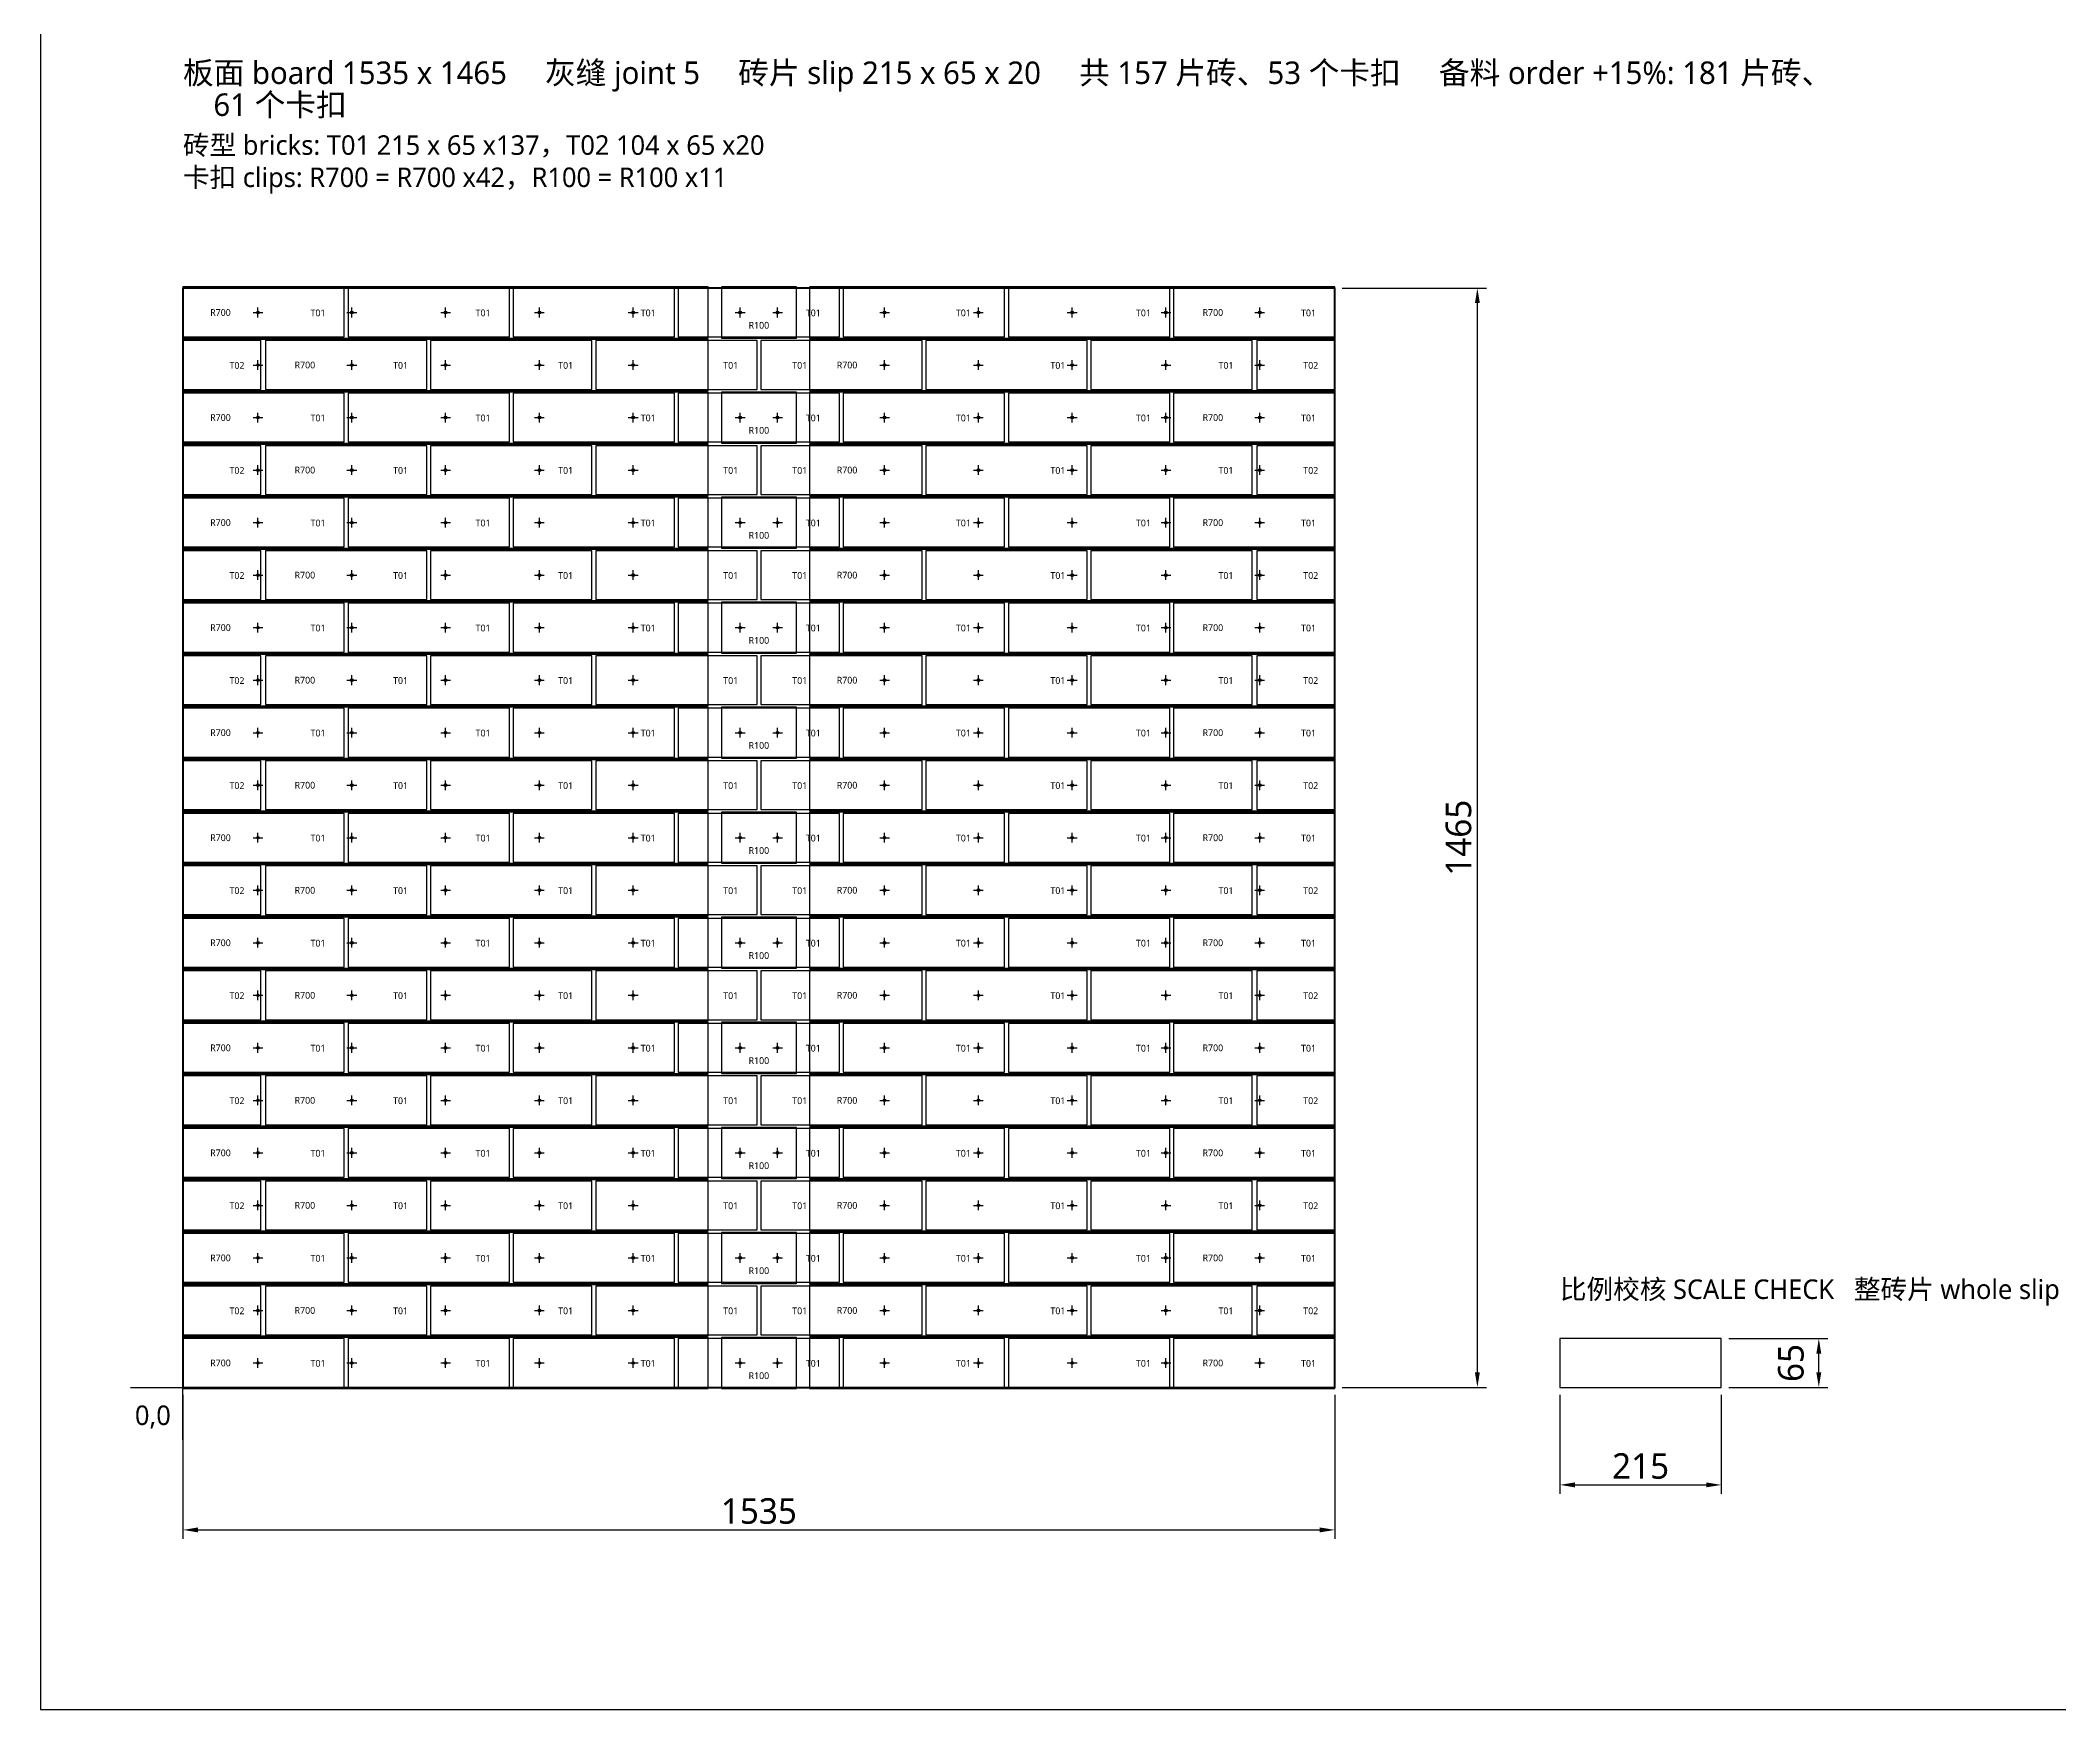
# Model space of a CAD drawing. Header units: millimetres. Extents: x -190 to 7814, y -8952 to 208.
# Drawn here: x -190 to 2501, y -8952 to -6727 of the extents above; entities that cross this region are included whole.
import ezdxf
from ezdxf.enums import TextEntityAlignment as Align

# ---------------------------------------------------------------- set-up
doc = ezdxf.new("R2010")
doc.units = ezdxf.units.MM
for name, color, linetype in [('BOARD', 7, 'Continuous'), ('BORDER', 7, 'Continuous'), ('DIM', 8, 'Continuous'), ('ORIGIN', 1, 'Continuous'), ('P7_CLIP', 5, 'Continuous'), ('P7_HOLE', 1, 'Continuous'), ('P7_SLIP', 7, 'Continuous'), ('P7_TXT_B', 7, 'Continuous'), ('P7_TXT_C', 5, 'Continuous'), ('TITLE', 7, 'Continuous')]:
    doc.layers.add(name, color=color, linetype=linetype)
doc.styles.add('CN', font='msyh.ttc')
doc.dimstyles.new('MM', dxfattribs={"dimtxt": 34, "dimasz": 20, "dimexe": 12, "dimexo": 10, "dimgap": 8, "dimtad": 1, "dimdec": 1, "dimdsep": 46, "dimtxsty": 'CN', "dimcen": 2.5, "dimazin": 3, "dimtfac": 1, "dimtmove": 0, "dimatfit": 3})

msp = doc.modelspace()

# ---------------------------------------------------------------- linework, layer by layer
at = {"layer": 'BOARD', "lineweight": 50}
msp.add_lwpolyline([(0, -8522), (1535, -8522), (1535, -7057), (0, -7057)], close=True, dxfattribs=at)
at = {"layer": 'BORDER'}
msp.add_lwpolyline([(-190, -8951.5), (7813.67, -8951.5), (7813.67, 207.69), (-190, 207.69)], close=True, dxfattribs=at)
at = {"layer": 'DIM'}
msp.add_lwpolyline([(1835, -8522), (2050, -8522), (2050, -8457), (1835, -8457)], close=True, dxfattribs=at)
at = {"layer": 'ORIGIN'}
for p, q in [((0, -8592), (0, -8432)), ((-70, -8522), (90, -8522))]:
    msp.add_line(p, q, dxfattribs=at)
at = {"layer": 'P7_CLIP'}
for points in [[(0, -7123.5), (700, -7123.5), (700, -7055.5), (0, -7055.5)], [(717.5, -7123.5), (817.5, -7123.5), (817.5, -7055.5), (717.5, -7055.5)], [(835, -7123.5), (1535, -7123.5), (1535, -7055.5), (835, -7055.5)], [(0, -7193.5), (700, -7193.5), (700, -7125.5), (0, -7125.5)], [(835, -7193.5), (1535, -7193.5), (1535, -7125.5), (835, -7125.5)], [(0, -7263.5), (700, -7263.5), (700, -7195.5), (0, -7195.5)], [(717.5, -7263.5), (817.5, -7263.5), (817.5, -7195.5), (717.5, -7195.5)], [(835, -7263.5), (1535, -7263.5), (1535, -7195.5), (835, -7195.5)], [(0, -7333.5), (700, -7333.5), (700, -7265.5), (0, -7265.5)], [(835, -7333.5), (1535, -7333.5), (1535, -7265.5), (835, -7265.5)], [(0, -7403.5), (700, -7403.5), (700, -7335.5), (0, -7335.5)], [(717.5, -7403.5), (817.5, -7403.5), (817.5, -7335.5), (717.5, -7335.5)], [(835, -7403.5), (1535, -7403.5), (1535, -7335.5), (835, -7335.5)], [(0, -7473.5), (700, -7473.5), (700, -7405.5), (0, -7405.5)], [(835, -7473.5), (1535, -7473.5), (1535, -7405.5), (835, -7405.5)], [(0, -7543.5), (700, -7543.5), (700, -7475.5), (0, -7475.5)], [(717.5, -7543.5), (817.5, -7543.5), (817.5, -7475.5), (717.5, -7475.5)], [(835, -7543.5), (1535, -7543.5), (1535, -7475.5), (835, -7475.5)], [(0, -7613.5), (700, -7613.5), (700, -7545.5), (0, -7545.5)], [(835, -7613.5), (1535, -7613.5), (1535, -7545.5), (835, -7545.5)], [(0, -7683.5), (700, -7683.5), (700, -7615.5), (0, -7615.5)], [(717.5, -7683.5), (817.5, -7683.5), (817.5, -7615.5), (717.5, -7615.5)], [(835, -7683.5), (1535, -7683.5), (1535, -7615.5), (835, -7615.5)], [(0, -7753.5), (700, -7753.5), (700, -7685.5), (0, -7685.5)], [(835, -7753.5), (1535, -7753.5), (1535, -7685.5), (835, -7685.5)], [(0, -7823.5), (700, -7823.5), (700, -7755.5), (0, -7755.5)], [(717.5, -7823.5), (817.5, -7823.5), (817.5, -7755.5), (717.5, -7755.5)], [(835, -7823.5), (1535, -7823.5), (1535, -7755.5), (835, -7755.5)], [(0, -7893.5), (700, -7893.5), (700, -7825.5), (0, -7825.5)], [(835, -7893.5), (1535, -7893.5), (1535, -7825.5), (835, -7825.5)], [(0, -7963.5), (700, -7963.5), (700, -7895.5), (0, -7895.5)], [(717.5, -7963.5), (817.5, -7963.5), (817.5, -7895.5), (717.5, -7895.5)], [(835, -7963.5), (1535, -7963.5), (1535, -7895.5), (835, -7895.5)], [(0, -8033.5), (700, -8033.5), (700, -7965.5), (0, -7965.5)], [(835, -8033.5), (1535, -8033.5), (1535, -7965.5), (835, -7965.5)], [(0, -8103.5), (700, -8103.5), (700, -8035.5), (0, -8035.5)], [(717.5, -8103.5), (817.5, -8103.5), (817.5, -8035.5), (717.5, -8035.5)], [(835, -8103.5), (1535, -8103.5), (1535, -8035.5), (835, -8035.5)], [(0, -8173.5), (700, -8173.5), (700, -8105.5), (0, -8105.5)], [(835, -8173.5), (1535, -8173.5), (1535, -8105.5), (835, -8105.5)], [(0, -8243.5), (700, -8243.5), (700, -8175.5), (0, -8175.5)], [(717.5, -8243.5), (817.5, -8243.5), (817.5, -8175.5), (717.5, -8175.5)], [(835, -8243.5), (1535, -8243.5), (1535, -8175.5), (835, -8175.5)], [(0, -8313.5), (700, -8313.5), (700, -8245.5), (0, -8245.5)], [(835, -8313.5), (1535, -8313.5), (1535, -8245.5), (835, -8245.5)], [(0, -8383.5), (700, -8383.5), (700, -8315.5), (0, -8315.5)], [(717.5, -8383.5), (817.5, -8383.5), (817.5, -8315.5), (717.5, -8315.5)], [(835, -8383.5), (1535, -8383.5), (1535, -8315.5), (835, -8315.5)], [(0, -8453.5), (700, -8453.5), (700, -8385.5), (0, -8385.5)], [(835, -8453.5), (1535, -8453.5), (1535, -8385.5), (835, -8385.5)], [(0, -8523.5), (700, -8523.5), (700, -8455.5), (0, -8455.5)], [(717.5, -8523.5), (817.5, -8523.5), (817.5, -8455.5), (717.5, -8455.5)], [(835, -8523.5), (1535, -8523.5), (1535, -8455.5), (835, -8455.5)]]:
    msp.add_lwpolyline(points, close=True, dxfattribs=at)
at = {"layer": 'P7_HOLE'}
for p, q in [((93.5, -7089.5), (106.5, -7089.5)), ((100, -7096), (100, -7083)), ((218.5, -7089.5), (231.5, -7089.5)), ((225, -7096), (225, -7083)), ((343.5, -7089.5), (356.5, -7089.5)), ((350, -7096), (350, -7083)), ((468.5, -7089.5), (481.5, -7089.5)), ((475, -7096), (475, -7083)), ((593.5, -7089.5), (606.5, -7089.5)), ((600, -7096), (600, -7083)), ((736, -7089.5), (749, -7089.5)), ((742.5, -7096), (742.5, -7083)), ((786, -7089.5), (799, -7089.5)), ((792.5, -7096), (792.5, -7083)), ((928.5, -7089.5), (941.5, -7089.5)), ((935, -7096), (935, -7083)), ((1053.5, -7089.5), (1066.5, -7089.5)), ((1060, -7096), (1060, -7083)), ((1178.5, -7089.5), (1191.5, -7089.5)), ((1185, -7096), (1185, -7083)), ((1303.5, -7089.5), (1316.5, -7089.5)), ((1310, -7096), (1310, -7083)), ((1428.5, -7089.5), (1441.5, -7089.5)), ((1435, -7096), (1435, -7083)), ((100, -7166), (100, -7153)), ((225, -7166), (225, -7153)), ((350, -7166), (350, -7153)), ((475, -7166), (475, -7153)), ((600, -7166), (600, -7153)), ((935, -7166), (935, -7153)), ((1060, -7166), (1060, -7153)), ((1185, -7166), (1185, -7153)), ((1310, -7166), (1310, -7153)), ((1435, -7166), (1435, -7153)), ((93.5, -7159.5), (106.5, -7159.5)), ((218.5, -7159.5), (231.5, -7159.5)), ((343.5, -7159.5), (356.5, -7159.5)), ((468.5, -7159.5), (481.5, -7159.5)), ((593.5, -7159.5), (606.5, -7159.5)), ((928.5, -7159.5), (941.5, -7159.5)), ((1053.5, -7159.5), (1066.5, -7159.5)), ((1178.5, -7159.5), (1191.5, -7159.5)), ((1303.5, -7159.5), (1316.5, -7159.5)), ((1428.5, -7159.5), (1441.5, -7159.5)), ((93.5, -7229.5), (106.5, -7229.5)), ((100, -7236), (100, -7223)), ((218.5, -7229.5), (231.5, -7229.5)), ((225, -7236), (225, -7223)), ((343.5, -7229.5), (356.5, -7229.5)), ((350, -7236), (350, -7223)), ((468.5, -7229.5), (481.5, -7229.5)), ((475, -7236), (475, -7223)), ((593.5, -7229.5), (606.5, -7229.5)), ((600, -7236), (600, -7223)), ((736, -7229.5), (749, -7229.5)), ((742.5, -7236), (742.5, -7223)), ((786, -7229.5), (799, -7229.5)), ((792.5, -7236), (792.5, -7223)), ((928.5, -7229.5), (941.5, -7229.5)), ((935, -7236), (935, -7223)), ((1053.5, -7229.5), (1066.5, -7229.5)), ((1060, -7236), (1060, -7223)), ((1178.5, -7229.5), (1191.5, -7229.5)), ((1185, -7236), (1185, -7223)), ((1303.5, -7229.5), (1316.5, -7229.5)), ((1310, -7236), (1310, -7223)), ((1428.5, -7229.5), (1441.5, -7229.5)), ((1435, -7236), (1435, -7223)), ((93.5, -7299.5), (106.5, -7299.5)), ((100, -7306), (100, -7293)), ((218.5, -7299.5), (231.5, -7299.5)), ((225, -7306), (225, -7293)), ((343.5, -7299.5), (356.5, -7299.5)), ((350, -7306), (350, -7293)), ((468.5, -7299.5), (481.5, -7299.5)), ((475, -7306), (475, -7293)), ((593.5, -7299.5), (606.5, -7299.5)), ((600, -7306), (600, -7293)), ((928.5, -7299.5), (941.5, -7299.5)), ((935, -7306), (935, -7293)), ((1053.5, -7299.5), (1066.5, -7299.5)), ((1060, -7306), (1060, -7293)), ((1178.5, -7299.5), (1191.5, -7299.5)), ((1185, -7306), (1185, -7293)), ((1303.5, -7299.5), (1316.5, -7299.5)), ((1310, -7306), (1310, -7293)), ((1428.5, -7299.5), (1441.5, -7299.5)), ((1435, -7306), (1435, -7293)), ((93.5, -7369.5), (106.5, -7369.5)), ((100, -7376), (100, -7363)), ((218.5, -7369.5), (231.5, -7369.5)), ((225, -7376), (225, -7363)), ((343.5, -7369.5), (356.5, -7369.5)), ((350, -7376), (350, -7363)), ((468.5, -7369.5), (481.5, -7369.5)), ((475, -7376), (475, -7363)), ((593.5, -7369.5), (606.5, -7369.5)), ((600, -7376), (600, -7363)), ((736, -7369.5), (749, -7369.5)), ((742.5, -7376), (742.5, -7363)), ((786, -7369.5), (799, -7369.5)), ((792.5, -7376), (792.5, -7363)), ((928.5, -7369.5), (941.5, -7369.5)), ((935, -7376), (935, -7363)), ((1053.5, -7369.5), (1066.5, -7369.5)), ((1060, -7376), (1060, -7363)), ((1178.5, -7369.5), (1191.5, -7369.5)), ((1185, -7376), (1185, -7363)), ((1303.5, -7369.5), (1316.5, -7369.5)), ((1310, -7376), (1310, -7363)), ((1428.5, -7369.5), (1441.5, -7369.5)), ((1435, -7376), (1435, -7363)), ((93.5, -7439.5), (106.5, -7439.5)), ((100, -7446), (100, -7433)), ((218.5, -7439.5), (231.5, -7439.5)), ((225, -7446), (225, -7433)), ((343.5, -7439.5), (356.5, -7439.5)), ((350, -7446), (350, -7433)), ((468.5, -7439.5), (481.5, -7439.5)), ((475, -7446), (475, -7433)), ((593.5, -7439.5), (606.5, -7439.5)), ((600, -7446), (600, -7433)), ((928.5, -7439.5), (941.5, -7439.5)), ((935, -7446), (935, -7433)), ((1053.5, -7439.5), (1066.5, -7439.5)), ((1060, -7446), (1060, -7433)), ((1178.5, -7439.5), (1191.5, -7439.5)), ((1185, -7446), (1185, -7433)), ((1303.5, -7439.5), (1316.5, -7439.5)), ((1310, -7446), (1310, -7433)), ((1428.5, -7439.5), (1441.5, -7439.5)), ((1435, -7446), (1435, -7433)), ((100, -7516), (100, -7503)), ((225, -7516), (225, -7503)), ((350, -7516), (350, -7503)), ((475, -7516), (475, -7503)), ((600, -7516), (600, -7503)), ((742.5, -7516), (742.5, -7503)), ((792.5, -7516), (792.5, -7503)), ((935, -7516), (935, -7503)), ((1060, -7516), (1060, -7503)), ((1185, -7516), (1185, -7503)), ((1310, -7516), (1310, -7503)), ((1435, -7516), (1435, -7503)), ((93.5, -7509.5), (106.5, -7509.5)), ((218.5, -7509.5), (231.5, -7509.5)), ((343.5, -7509.5), (356.5, -7509.5)), ((468.5, -7509.5), (481.5, -7509.5)), ((593.5, -7509.5), (606.5, -7509.5)), ((736, -7509.5), (749, -7509.5)), ((786, -7509.5), (799, -7509.5)), ((928.5, -7509.5), (941.5, -7509.5)), ((1053.5, -7509.5), (1066.5, -7509.5)), ((1178.5, -7509.5), (1191.5, -7509.5)), ((1303.5, -7509.5), (1316.5, -7509.5)), ((1428.5, -7509.5), (1441.5, -7509.5)), ((93.5, -7579.5), (106.5, -7579.5)), ((100, -7586), (100, -7573)), ((218.5, -7579.5), (231.5, -7579.5)), ((225, -7586), (225, -7573)), ((343.5, -7579.5), (356.5, -7579.5)), ((350, -7586), (350, -7573)), ((468.5, -7579.5), (481.5, -7579.5)), ((475, -7586), (475, -7573)), ((593.5, -7579.5), (606.5, -7579.5)), ((600, -7586), (600, -7573)), ((928.5, -7579.5), (941.5, -7579.5)), ((935, -7586), (935, -7573)), ((1053.5, -7579.5), (1066.5, -7579.5)), ((1060, -7586), (1060, -7573)), ((1178.5, -7579.5), (1191.5, -7579.5)), ((1185, -7586), (1185, -7573)), ((1303.5, -7579.5), (1316.5, -7579.5)), ((1310, -7586), (1310, -7573)), ((1428.5, -7579.5), (1441.5, -7579.5)), ((1435, -7586), (1435, -7573)), ((93.5, -7649.5), (106.5, -7649.5)), ((100, -7656), (100, -7643)), ((218.5, -7649.5), (231.5, -7649.5)), ((225, -7656), (225, -7643)), ((343.5, -7649.5), (356.5, -7649.5)), ((350, -7656), (350, -7643)), ((468.5, -7649.5), (481.5, -7649.5)), ((475, -7656), (475, -7643)), ((593.5, -7649.5), (606.5, -7649.5)), ((600, -7656), (600, -7643)), ((736, -7649.5), (749, -7649.5)), ((742.5, -7656), (742.5, -7643)), ((786, -7649.5), (799, -7649.5)), ((792.5, -7656), (792.5, -7643)), ((928.5, -7649.5), (941.5, -7649.5)), ((935, -7656), (935, -7643)), ((1053.5, -7649.5), (1066.5, -7649.5)), ((1060, -7656), (1060, -7643)), ((1178.5, -7649.5), (1191.5, -7649.5)), ((1185, -7656), (1185, -7643)), ((1303.5, -7649.5), (1316.5, -7649.5)), ((1310, -7656), (1310, -7643)), ((1428.5, -7649.5), (1441.5, -7649.5)), ((1435, -7656), (1435, -7643)), ((93.5, -7719.5), (106.5, -7719.5)), ((100, -7726), (100, -7713)), ((218.5, -7719.5), (231.5, -7719.5)), ((225, -7726), (225, -7713)), ((343.5, -7719.5), (356.5, -7719.5)), ((350, -7726), (350, -7713)), ((468.5, -7719.5), (481.5, -7719.5)), ((475, -7726), (475, -7713)), ((593.5, -7719.5), (606.5, -7719.5)), ((600, -7726), (600, -7713)), ((928.5, -7719.5), (941.5, -7719.5)), ((935, -7726), (935, -7713)), ((1053.5, -7719.5), (1066.5, -7719.5)), ((1060, -7726), (1060, -7713)), ((1178.5, -7719.5), (1191.5, -7719.5)), ((1185, -7726), (1185, -7713)), ((1303.5, -7719.5), (1316.5, -7719.5)), ((1310, -7726), (1310, -7713)), ((1428.5, -7719.5), (1441.5, -7719.5)), ((1435, -7726), (1435, -7713)), ((93.5, -7789.5), (106.5, -7789.5)), ((100, -7796), (100, -7783)), ((218.5, -7789.5), (231.5, -7789.5)), ((225, -7796), (225, -7783)), ((343.5, -7789.5), (356.5, -7789.5)), ((350, -7796), (350, -7783)), ((468.5, -7789.5), (481.5, -7789.5)), ((475, -7796), (475, -7783)), ((593.5, -7789.5), (606.5, -7789.5)), ((600, -7796), (600, -7783)), ((736, -7789.5), (749, -7789.5)), ((742.5, -7796), (742.5, -7783)), ((786, -7789.5), (799, -7789.5)), ((792.5, -7796), (792.5, -7783)), ((928.5, -7789.5), (941.5, -7789.5)), ((935, -7796), (935, -7783)), ((1053.5, -7789.5), (1066.5, -7789.5)), ((1060, -7796), (1060, -7783)), ((1178.5, -7789.5), (1191.5, -7789.5)), ((1185, -7796), (1185, -7783)), ((1303.5, -7789.5), (1316.5, -7789.5)), ((1310, -7796), (1310, -7783)), ((1428.5, -7789.5), (1441.5, -7789.5)), ((1435, -7796), (1435, -7783)), ((100, -7866), (100, -7853)), ((225, -7866), (225, -7853)), ((350, -7866), (350, -7853)), ((475, -7866), (475, -7853)), ((600, -7866), (600, -7853)), ((935, -7866), (935, -7853)), ((1060, -7866), (1060, -7853)), ((1185, -7866), (1185, -7853)), ((1310, -7866), (1310, -7853)), ((1435, -7866), (1435, -7853)), ((93.5, -7859.5), (106.5, -7859.5)), ((218.5, -7859.5), (231.5, -7859.5)), ((343.5, -7859.5), (356.5, -7859.5)), ((468.5, -7859.5), (481.5, -7859.5)), ((593.5, -7859.5), (606.5, -7859.5)), ((928.5, -7859.5), (941.5, -7859.5)), ((1053.5, -7859.5), (1066.5, -7859.5)), ((1178.5, -7859.5), (1191.5, -7859.5)), ((1303.5, -7859.5), (1316.5, -7859.5)), ((1428.5, -7859.5), (1441.5, -7859.5)), ((93.5, -7929.5), (106.5, -7929.5)), ((100, -7936), (100, -7923)), ((218.5, -7929.5), (231.5, -7929.5)), ((225, -7936), (225, -7923)), ((343.5, -7929.5), (356.5, -7929.5)), ((350, -7936), (350, -7923)), ((468.5, -7929.5), (481.5, -7929.5)), ((475, -7936), (475, -7923)), ((593.5, -7929.5), (606.5, -7929.5)), ((600, -7936), (600, -7923)), ((736, -7929.5), (749, -7929.5)), ((742.5, -7936), (742.5, -7923)), ((786, -7929.5), (799, -7929.5)), ((792.5, -7936), (792.5, -7923)), ((928.5, -7929.5), (941.5, -7929.5)), ((935, -7936), (935, -7923)), ((1053.5, -7929.5), (1066.5, -7929.5)), ((1060, -7936), (1060, -7923)), ((1178.5, -7929.5), (1191.5, -7929.5)), ((1185, -7936), (1185, -7923)), ((1303.5, -7929.5), (1316.5, -7929.5)), ((1310, -7936), (1310, -7923)), ((1428.5, -7929.5), (1441.5, -7929.5)), ((1435, -7936), (1435, -7923)), ((93.5, -7999.5), (106.5, -7999.5)), ((100, -8006), (100, -7993)), ((218.5, -7999.5), (231.5, -7999.5)), ((225, -8006), (225, -7993)), ((343.5, -7999.5), (356.5, -7999.5)), ((350, -8006), (350, -7993)), ((468.5, -7999.5), (481.5, -7999.5)), ((475, -8006), (475, -7993)), ((593.5, -7999.5), (606.5, -7999.5)), ((600, -8006), (600, -7993)), ((928.5, -7999.5), (941.5, -7999.5)), ((935, -8006), (935, -7993)), ((1053.5, -7999.5), (1066.5, -7999.5)), ((1060, -8006), (1060, -7993)), ((1178.5, -7999.5), (1191.5, -7999.5)), ((1185, -8006), (1185, -7993)), ((1303.5, -7999.5), (1316.5, -7999.5)), ((1310, -8006), (1310, -7993)), ((1428.5, -7999.5), (1441.5, -7999.5)), ((1435, -8006), (1435, -7993)), ((93.5, -8069.5), (106.5, -8069.5)), ((100, -8076), (100, -8063)), ((218.5, -8069.5), (231.5, -8069.5)), ((225, -8076), (225, -8063)), ((343.5, -8069.5), (356.5, -8069.5)), ((350, -8076), (350, -8063)), ((468.5, -8069.5), (481.5, -8069.5)), ((475, -8076), (475, -8063)), ((593.5, -8069.5), (606.5, -8069.5)), ((600, -8076), (600, -8063)), ((736, -8069.5), (749, -8069.5)), ((742.5, -8076), (742.5, -8063)), ((786, -8069.5), (799, -8069.5)), ((792.5, -8076), (792.5, -8063)), ((928.5, -8069.5), (941.5, -8069.5)), ((935, -8076), (935, -8063)), ((1053.5, -8069.5), (1066.5, -8069.5)), ((1060, -8076), (1060, -8063)), ((1178.5, -8069.5), (1191.5, -8069.5)), ((1185, -8076), (1185, -8063)), ((1303.5, -8069.5), (1316.5, -8069.5)), ((1310, -8076), (1310, -8063)), ((1428.5, -8069.5), (1441.5, -8069.5)), ((1435, -8076), (1435, -8063)), ((93.5, -8139.5), (106.5, -8139.5)), ((100, -8146), (100, -8133)), ((218.5, -8139.5), (231.5, -8139.5)), ((225, -8146), (225, -8133)), ((343.5, -8139.5), (356.5, -8139.5)), ((350, -8146), (350, -8133)), ((468.5, -8139.5), (481.5, -8139.5)), ((475, -8146), (475, -8133)), ((593.5, -8139.5), (606.5, -8139.5)), ((600, -8146), (600, -8133)), ((928.5, -8139.5), (941.5, -8139.5)), ((935, -8146), (935, -8133)), ((1053.5, -8139.5), (1066.5, -8139.5)), ((1060, -8146), (1060, -8133)), ((1178.5, -8139.5), (1191.5, -8139.5)), ((1185, -8146), (1185, -8133)), ((1303.5, -8139.5), (1316.5, -8139.5)), ((1310, -8146), (1310, -8133)), ((1428.5, -8139.5), (1441.5, -8139.5)), ((1435, -8146), (1435, -8133)), ((100, -8216), (100, -8203)), ((225, -8216), (225, -8203)), ((350, -8216), (350, -8203)), ((475, -8216), (475, -8203)), ((600, -8216), (600, -8203)), ((742.5, -8216), (742.5, -8203)), ((792.5, -8216), (792.5, -8203)), ((935, -8216), (935, -8203)), ((1060, -8216), (1060, -8203)), ((1185, -8216), (1185, -8203)), ((1310, -8216), (1310, -8203)), ((1435, -8216), (1435, -8203)), ((93.5, -8209.5), (106.5, -8209.5)), ((218.5, -8209.5), (231.5, -8209.5)), ((343.5, -8209.5), (356.5, -8209.5)), ((468.5, -8209.5), (481.5, -8209.5)), ((593.5, -8209.5), (606.5, -8209.5)), ((736, -8209.5), (749, -8209.5)), ((786, -8209.5), (799, -8209.5)), ((928.5, -8209.5), (941.5, -8209.5)), ((1053.5, -8209.5), (1066.5, -8209.5)), ((1178.5, -8209.5), (1191.5, -8209.5)), ((1303.5, -8209.5), (1316.5, -8209.5)), ((1428.5, -8209.5), (1441.5, -8209.5)), ((93.5, -8279.5), (106.5, -8279.5)), ((100, -8286), (100, -8273)), ((218.5, -8279.5), (231.5, -8279.5)), ((225, -8286), (225, -8273)), ((343.5, -8279.5), (356.5, -8279.5)), ((350, -8286), (350, -8273)), ((468.5, -8279.5), (481.5, -8279.5)), ((475, -8286), (475, -8273)), ((593.5, -8279.5), (606.5, -8279.5)), ((600, -8286), (600, -8273)), ((928.5, -8279.5), (941.5, -8279.5)), ((935, -8286), (935, -8273)), ((1053.5, -8279.5), (1066.5, -8279.5)), ((1060, -8286), (1060, -8273)), ((1178.5, -8279.5), (1191.5, -8279.5)), ((1185, -8286), (1185, -8273)), ((1303.5, -8279.5), (1316.5, -8279.5)), ((1310, -8286), (1310, -8273)), ((1428.5, -8279.5), (1441.5, -8279.5)), ((1435, -8286), (1435, -8273)), ((93.5, -8349.5), (106.5, -8349.5)), ((100, -8356), (100, -8343)), ((218.5, -8349.5), (231.5, -8349.5)), ((225, -8356), (225, -8343)), ((343.5, -8349.5), (356.5, -8349.5)), ((350, -8356), (350, -8343)), ((468.5, -8349.5), (481.5, -8349.5)), ((475, -8356), (475, -8343)), ((593.5, -8349.5), (606.5, -8349.5)), ((600, -8356), (600, -8343)), ((736, -8349.5), (749, -8349.5)), ((742.5, -8356), (742.5, -8343)), ((786, -8349.5), (799, -8349.5)), ((792.5, -8356), (792.5, -8343)), ((928.5, -8349.5), (941.5, -8349.5)), ((935, -8356), (935, -8343)), ((1053.5, -8349.5), (1066.5, -8349.5)), ((1060, -8356), (1060, -8343)), ((1178.5, -8349.5), (1191.5, -8349.5)), ((1185, -8356), (1185, -8343)), ((1303.5, -8349.5), (1316.5, -8349.5)), ((1310, -8356), (1310, -8343)), ((1428.5, -8349.5), (1441.5, -8349.5)), ((1435, -8356), (1435, -8343)), ((93.5, -8419.5), (106.5, -8419.5)), ((100, -8426), (100, -8413)), ((218.5, -8419.5), (231.5, -8419.5)), ((225, -8426), (225, -8413)), ((343.5, -8419.5), (356.5, -8419.5)), ((350, -8426), (350, -8413)), ((468.5, -8419.5), (481.5, -8419.5)), ((475, -8426), (475, -8413)), ((593.5, -8419.5), (606.5, -8419.5)), ((600, -8426), (600, -8413)), ((928.5, -8419.5), (941.5, -8419.5)), ((935, -8426), (935, -8413)), ((1053.5, -8419.5), (1066.5, -8419.5)), ((1060, -8426), (1060, -8413)), ((1178.5, -8419.5), (1191.5, -8419.5)), ((1185, -8426), (1185, -8413)), ((1303.5, -8419.5), (1316.5, -8419.5)), ((1310, -8426), (1310, -8413)), ((1428.5, -8419.5), (1441.5, -8419.5)), ((1435, -8426), (1435, -8413)), ((93.5, -8489.5), (106.5, -8489.5)), ((100, -8496), (100, -8483)), ((218.5, -8489.5), (231.5, -8489.5)), ((225, -8496), (225, -8483)), ((343.5, -8489.5), (356.5, -8489.5)), ((350, -8496), (350, -8483)), ((468.5, -8489.5), (481.5, -8489.5)), ((475, -8496), (475, -8483)), ((593.5, -8489.5), (606.5, -8489.5)), ((600, -8496), (600, -8483)), ((736, -8489.5), (749, -8489.5)), ((742.5, -8496), (742.5, -8483)), ((786, -8489.5), (799, -8489.5)), ((792.5, -8496), (792.5, -8483)), ((928.5, -8489.5), (941.5, -8489.5)), ((935, -8496), (935, -8483)), ((1053.5, -8489.5), (1066.5, -8489.5)), ((1060, -8496), (1060, -8483)), ((1178.5, -8489.5), (1191.5, -8489.5)), ((1185, -8496), (1185, -8483)), ((1303.5, -8489.5), (1316.5, -8489.5)), ((1310, -8496), (1310, -8483)), ((1428.5, -8489.5), (1441.5, -8489.5)), ((1435, -8496), (1435, -8483))]:
    msp.add_line(p, q, dxfattribs=at)
for centre in [(100, -7089.5), (225, -7089.5), (350, -7089.5), (475, -7089.5), (600, -7089.5), (742.5, -7089.5), (792.5, -7089.5), (935, -7089.5), (1060, -7089.5), (1185, -7089.5), (1310, -7089.5), (1435, -7089.5), (100, -7159.5), (225, -7159.5), (350, -7159.5), (475, -7159.5), (600, -7159.5), (935, -7159.5), (1060, -7159.5), (1185, -7159.5), (1310, -7159.5), (1435, -7159.5), (100, -7229.5), (225, -7229.5), (350, -7229.5), (475, -7229.5), (600, -7229.5), (742.5, -7229.5), (792.5, -7229.5), (935, -7229.5), (1060, -7229.5), (1185, -7229.5), (1310, -7229.5), (1435, -7229.5), (100, -7299.5), (225, -7299.5), (350, -7299.5), (475, -7299.5), (600, -7299.5), (935, -7299.5), (1060, -7299.5), (1185, -7299.5), (1310, -7299.5), (1435, -7299.5), (100, -7369.5), (225, -7369.5), (350, -7369.5), (475, -7369.5), (600, -7369.5), (742.5, -7369.5), (792.5, -7369.5), (935, -7369.5), (1060, -7369.5), (1185, -7369.5), (1310, -7369.5), (1435, -7369.5), (100, -7439.5), (225, -7439.5), (350, -7439.5), (475, -7439.5), (600, -7439.5), (935, -7439.5), (1060, -7439.5), (1185, -7439.5), (1310, -7439.5), (1435, -7439.5), (100, -7509.5), (225, -7509.5), (350, -7509.5), (475, -7509.5), (600, -7509.5), (742.5, -7509.5), (792.5, -7509.5), (935, -7509.5), (1060, -7509.5), (1185, -7509.5), (1310, -7509.5), (1435, -7509.5), (100, -7579.5), (225, -7579.5), (350, -7579.5), (475, -7579.5), (600, -7579.5), (935, -7579.5), (1060, -7579.5), (1185, -7579.5), (1310, -7579.5), (1435, -7579.5), (100, -7649.5), (225, -7649.5), (350, -7649.5), (475, -7649.5), (600, -7649.5), (742.5, -7649.5), (792.5, -7649.5), (935, -7649.5), (1060, -7649.5), (1185, -7649.5), (1310, -7649.5), (1435, -7649.5), (100, -7719.5), (225, -7719.5), (350, -7719.5), (475, -7719.5), (600, -7719.5), (935, -7719.5), (1060, -7719.5), (1185, -7719.5), (1310, -7719.5), (1435, -7719.5), (100, -7789.5), (225, -7789.5), (350, -7789.5), (475, -7789.5), (600, -7789.5), (742.5, -7789.5), (792.5, -7789.5), (935, -7789.5), (1060, -7789.5), (1185, -7789.5), (1310, -7789.5), (1435, -7789.5), (100, -7859.5), (225, -7859.5), (350, -7859.5), (475, -7859.5), (600, -7859.5), (935, -7859.5), (1060, -7859.5), (1185, -7859.5), (1310, -7859.5), (1435, -7859.5), (100, -7929.5), (225, -7929.5), (350, -7929.5), (475, -7929.5), (600, -7929.5), (742.5, -7929.5), (792.5, -7929.5), (935, -7929.5), (1060, -7929.5), (1185, -7929.5), (1310, -7929.5), (1435, -7929.5), (100, -7999.5), (225, -7999.5), (350, -7999.5), (475, -7999.5), (600, -7999.5), (935, -7999.5), (1060, -7999.5), (1185, -7999.5), (1310, -7999.5), (1435, -7999.5), (100, -8069.5), (225, -8069.5), (350, -8069.5), (475, -8069.5), (600, -8069.5), (742.5, -8069.5), (792.5, -8069.5), (935, -8069.5), (1060, -8069.5), (1185, -8069.5), (1310, -8069.5), (1435, -8069.5), (100, -8139.5), (225, -8139.5), (350, -8139.5), (475, -8139.5), (600, -8139.5), (935, -8139.5), (1060, -8139.5), (1185, -8139.5), (1310, -8139.5), (1435, -8139.5), (100, -8209.5), (225, -8209.5), (350, -8209.5), (475, -8209.5), (600, -8209.5), (742.5, -8209.5), (792.5, -8209.5), (935, -8209.5), (1060, -8209.5), (1185, -8209.5), (1310, -8209.5), (1435, -8209.5), (100, -8279.5), (225, -8279.5), (350, -8279.5), (475, -8279.5), (600, -8279.5), (935, -8279.5), (1060, -8279.5), (1185, -8279.5), (1310, -8279.5), (1435, -8279.5), (100, -8349.5), (225, -8349.5), (350, -8349.5), (475, -8349.5), (600, -8349.5), (742.5, -8349.5), (792.5, -8349.5), (935, -8349.5), (1060, -8349.5), (1185, -8349.5), (1310, -8349.5), (1435, -8349.5), (100, -8419.5), (225, -8419.5), (350, -8419.5), (475, -8419.5), (600, -8419.5), (935, -8419.5), (1060, -8419.5), (1185, -8419.5), (1310, -8419.5), (1435, -8419.5), (100, -8489.5), (225, -8489.5), (350, -8489.5), (475, -8489.5), (600, -8489.5), (742.5, -8489.5), (792.5, -8489.5), (935, -8489.5), (1060, -8489.5), (1185, -8489.5), (1310, -8489.5), (1435, -8489.5)]:
    msp.add_circle(centre, 1.75, dxfattribs=at)
at = {"layer": 'P7_SLIP'}
for points in [[(0, -7122), (215, -7122), (215, -7057), (0, -7057)], [(220, -7122), (435, -7122), (435, -7057), (220, -7057)], [(440, -7122), (655, -7122), (655, -7057), (440, -7057)], [(660, -7122), (875, -7122), (875, -7057), (660, -7057)], [(880, -7122), (1095, -7122), (1095, -7057), (880, -7057)], [(1100, -7122), (1315, -7122), (1315, -7057), (1100, -7057)], [(1320, -7122), (1535, -7122), (1535, -7057), (1320, -7057)], [(0, -7192), (104, -7192), (104, -7127), (0, -7127)], [(110, -7192), (325, -7192), (325, -7127), (110, -7127)], [(330, -7192), (545, -7192), (545, -7127), (330, -7127)], [(550, -7192), (765, -7192), (765, -7127), (550, -7127)], [(770, -7192), (985, -7192), (985, -7127), (770, -7127)], [(990, -7192), (1205, -7192), (1205, -7127), (990, -7127)], [(1210, -7192), (1425, -7192), (1425, -7127), (1210, -7127)], [(1431, -7192), (1535, -7192), (1535, -7127), (1431, -7127)], [(0, -7262), (215, -7262), (215, -7197), (0, -7197)], [(220, -7262), (435, -7262), (435, -7197), (220, -7197)], [(440, -7262), (655, -7262), (655, -7197), (440, -7197)], [(660, -7262), (875, -7262), (875, -7197), (660, -7197)], [(880, -7262), (1095, -7262), (1095, -7197), (880, -7197)], [(1100, -7262), (1315, -7262), (1315, -7197), (1100, -7197)], [(1320, -7262), (1535, -7262), (1535, -7197), (1320, -7197)], [(0, -7332), (104, -7332), (104, -7267), (0, -7267)], [(110, -7332), (325, -7332), (325, -7267), (110, -7267)], [(330, -7332), (545, -7332), (545, -7267), (330, -7267)], [(550, -7332), (765, -7332), (765, -7267), (550, -7267)], [(770, -7332), (985, -7332), (985, -7267), (770, -7267)], [(990, -7332), (1205, -7332), (1205, -7267), (990, -7267)], [(1210, -7332), (1425, -7332), (1425, -7267), (1210, -7267)], [(1431, -7332), (1535, -7332), (1535, -7267), (1431, -7267)], [(0, -7402), (215, -7402), (215, -7337), (0, -7337)], [(220, -7402), (435, -7402), (435, -7337), (220, -7337)], [(440, -7402), (655, -7402), (655, -7337), (440, -7337)], [(660, -7402), (875, -7402), (875, -7337), (660, -7337)], [(880, -7402), (1095, -7402), (1095, -7337), (880, -7337)], [(1100, -7402), (1315, -7402), (1315, -7337), (1100, -7337)], [(1320, -7402), (1535, -7402), (1535, -7337), (1320, -7337)], [(0, -7472), (104, -7472), (104, -7407), (0, -7407)], [(110, -7472), (325, -7472), (325, -7407), (110, -7407)], [(330, -7472), (545, -7472), (545, -7407), (330, -7407)], [(550, -7472), (765, -7472), (765, -7407), (550, -7407)], [(770, -7472), (985, -7472), (985, -7407), (770, -7407)], [(990, -7472), (1205, -7472), (1205, -7407), (990, -7407)], [(1210, -7472), (1425, -7472), (1425, -7407), (1210, -7407)], [(1431, -7472), (1535, -7472), (1535, -7407), (1431, -7407)], [(0, -7542), (215, -7542), (215, -7477), (0, -7477)], [(220, -7542), (435, -7542), (435, -7477), (220, -7477)], [(440, -7542), (655, -7542), (655, -7477), (440, -7477)], [(660, -7542), (875, -7542), (875, -7477), (660, -7477)], [(880, -7542), (1095, -7542), (1095, -7477), (880, -7477)], [(1100, -7542), (1315, -7542), (1315, -7477), (1100, -7477)], [(1320, -7542), (1535, -7542), (1535, -7477), (1320, -7477)], [(0, -7612), (104, -7612), (104, -7547), (0, -7547)], [(110, -7612), (325, -7612), (325, -7547), (110, -7547)], [(330, -7612), (545, -7612), (545, -7547), (330, -7547)], [(550, -7612), (765, -7612), (765, -7547), (550, -7547)], [(770, -7612), (985, -7612), (985, -7547), (770, -7547)], [(990, -7612), (1205, -7612), (1205, -7547), (990, -7547)], [(1210, -7612), (1425, -7612), (1425, -7547), (1210, -7547)], [(1431, -7612), (1535, -7612), (1535, -7547), (1431, -7547)], [(0, -7682), (215, -7682), (215, -7617), (0, -7617)], [(220, -7682), (435, -7682), (435, -7617), (220, -7617)], [(440, -7682), (655, -7682), (655, -7617), (440, -7617)], [(660, -7682), (875, -7682), (875, -7617), (660, -7617)], [(880, -7682), (1095, -7682), (1095, -7617), (880, -7617)], [(1100, -7682), (1315, -7682), (1315, -7617), (1100, -7617)], [(1320, -7682), (1535, -7682), (1535, -7617), (1320, -7617)], [(0, -7752), (104, -7752), (104, -7687), (0, -7687)], [(110, -7752), (325, -7752), (325, -7687), (110, -7687)], [(330, -7752), (545, -7752), (545, -7687), (330, -7687)], [(550, -7752), (765, -7752), (765, -7687), (550, -7687)], [(770, -7752), (985, -7752), (985, -7687), (770, -7687)], [(990, -7752), (1205, -7752), (1205, -7687), (990, -7687)], [(1210, -7752), (1425, -7752), (1425, -7687), (1210, -7687)], [(1431, -7752), (1535, -7752), (1535, -7687), (1431, -7687)], [(0, -7822), (215, -7822), (215, -7757), (0, -7757)], [(220, -7822), (435, -7822), (435, -7757), (220, -7757)], [(440, -7822), (655, -7822), (655, -7757), (440, -7757)], [(660, -7822), (875, -7822), (875, -7757), (660, -7757)], [(880, -7822), (1095, -7822), (1095, -7757), (880, -7757)], [(1100, -7822), (1315, -7822), (1315, -7757), (1100, -7757)], [(1320, -7822), (1535, -7822), (1535, -7757), (1320, -7757)], [(0, -7892), (104, -7892), (104, -7827), (0, -7827)], [(110, -7892), (325, -7892), (325, -7827), (110, -7827)], [(330, -7892), (545, -7892), (545, -7827), (330, -7827)], [(550, -7892), (765, -7892), (765, -7827), (550, -7827)], [(770, -7892), (985, -7892), (985, -7827), (770, -7827)], [(990, -7892), (1205, -7892), (1205, -7827), (990, -7827)], [(1210, -7892), (1425, -7892), (1425, -7827), (1210, -7827)], [(1431, -7892), (1535, -7892), (1535, -7827), (1431, -7827)], [(0, -7962), (215, -7962), (215, -7897), (0, -7897)], [(220, -7962), (435, -7962), (435, -7897), (220, -7897)], [(440, -7962), (655, -7962), (655, -7897), (440, -7897)], [(660, -7962), (875, -7962), (875, -7897), (660, -7897)], [(880, -7962), (1095, -7962), (1095, -7897), (880, -7897)], [(1100, -7962), (1315, -7962), (1315, -7897), (1100, -7897)], [(1320, -7962), (1535, -7962), (1535, -7897), (1320, -7897)], [(0, -8032), (104, -8032), (104, -7967), (0, -7967)], [(110, -8032), (325, -8032), (325, -7967), (110, -7967)], [(330, -8032), (545, -8032), (545, -7967), (330, -7967)], [(550, -8032), (765, -8032), (765, -7967), (550, -7967)], [(770, -8032), (985, -8032), (985, -7967), (770, -7967)], [(990, -8032), (1205, -8032), (1205, -7967), (990, -7967)], [(1210, -8032), (1425, -8032), (1425, -7967), (1210, -7967)], [(1431, -8032), (1535, -8032), (1535, -7967), (1431, -7967)], [(0, -8102), (215, -8102), (215, -8037), (0, -8037)], [(220, -8102), (435, -8102), (435, -8037), (220, -8037)], [(440, -8102), (655, -8102), (655, -8037), (440, -8037)], [(660, -8102), (875, -8102), (875, -8037), (660, -8037)], [(880, -8102), (1095, -8102), (1095, -8037), (880, -8037)], [(1100, -8102), (1315, -8102), (1315, -8037), (1100, -8037)], [(1320, -8102), (1535, -8102), (1535, -8037), (1320, -8037)], [(0, -8172), (104, -8172), (104, -8107), (0, -8107)], [(110, -8172), (325, -8172), (325, -8107), (110, -8107)], [(330, -8172), (545, -8172), (545, -8107), (330, -8107)], [(550, -8172), (765, -8172), (765, -8107), (550, -8107)], [(770, -8172), (985, -8172), (985, -8107), (770, -8107)], [(990, -8172), (1205, -8172), (1205, -8107), (990, -8107)], [(1210, -8172), (1425, -8172), (1425, -8107), (1210, -8107)], [(1431, -8172), (1535, -8172), (1535, -8107), (1431, -8107)], [(0, -8242), (215, -8242), (215, -8177), (0, -8177)], [(220, -8242), (435, -8242), (435, -8177), (220, -8177)], [(440, -8242), (655, -8242), (655, -8177), (440, -8177)], [(660, -8242), (875, -8242), (875, -8177), (660, -8177)], [(880, -8242), (1095, -8242), (1095, -8177), (880, -8177)], [(1100, -8242), (1315, -8242), (1315, -8177), (1100, -8177)], [(1320, -8242), (1535, -8242), (1535, -8177), (1320, -8177)], [(0, -8312), (104, -8312), (104, -8247), (0, -8247)], [(110, -8312), (325, -8312), (325, -8247), (110, -8247)], [(330, -8312), (545, -8312), (545, -8247), (330, -8247)], [(550, -8312), (765, -8312), (765, -8247), (550, -8247)], [(770, -8312), (985, -8312), (985, -8247), (770, -8247)], [(990, -8312), (1205, -8312), (1205, -8247), (990, -8247)], [(1210, -8312), (1425, -8312), (1425, -8247), (1210, -8247)], [(1431, -8312), (1535, -8312), (1535, -8247), (1431, -8247)], [(0, -8382), (215, -8382), (215, -8317), (0, -8317)], [(220, -8382), (435, -8382), (435, -8317), (220, -8317)], [(440, -8382), (655, -8382), (655, -8317), (440, -8317)], [(660, -8382), (875, -8382), (875, -8317), (660, -8317)], [(880, -8382), (1095, -8382), (1095, -8317), (880, -8317)], [(1100, -8382), (1315, -8382), (1315, -8317), (1100, -8317)], [(1320, -8382), (1535, -8382), (1535, -8317), (1320, -8317)], [(0, -8452), (104, -8452), (104, -8387), (0, -8387)], [(110, -8452), (325, -8452), (325, -8387), (110, -8387)], [(330, -8452), (545, -8452), (545, -8387), (330, -8387)], [(550, -8452), (765, -8452), (765, -8387), (550, -8387)], [(770, -8452), (985, -8452), (985, -8387), (770, -8387)], [(990, -8452), (1205, -8452), (1205, -8387), (990, -8387)], [(1210, -8452), (1425, -8452), (1425, -8387), (1210, -8387)], [(1431, -8452), (1535, -8452), (1535, -8387), (1431, -8387)], [(0, -8522), (215, -8522), (215, -8457), (0, -8457)], [(220, -8522), (435, -8522), (435, -8457), (220, -8457)], [(440, -8522), (655, -8522), (655, -8457), (440, -8457)], [(660, -8522), (875, -8522), (875, -8457), (660, -8457)], [(880, -8522), (1095, -8522), (1095, -8457), (880, -8457)], [(1100, -8522), (1315, -8522), (1315, -8457), (1100, -8457)], [(1320, -8522), (1535, -8522), (1535, -8457), (1320, -8457)]]:
    msp.add_lwpolyline(points, close=True, dxfattribs=at)

# ---------------------------------------------------------------- texts
at = {"layer": 'DIM', "style": 'CN'}
msp.add_text('比例校核 SCALE CHECK   整砖片 whole slip', height=26, dxfattribs=at).set_placement((1835, -8412), align=Align.BOTTOM_LEFT)
at = {"layer": 'ORIGIN', "style": 'CN'}
msp.add_text('0,0', height=26, dxfattribs=at).set_placement((-64, -8580), align=Align.BOTTOM_LEFT)
at = {"layer": 'P7_TXT_B', "style": 'CN'}
for s, p in [('T01', (180, -7090)), ('T01', (400, -7090)), ('T01', (620, -7090)), ('T01', (840, -7090)), ('T01', (1040, -7090)), ('T01', (1280, -7090)), ('T01', (1500, -7090)), ('T02', (72, -7160)), ('T01', (290, -7160)), ('T01', (510, -7160)), ('T01', (730, -7160)), ('T01', (822, -7160)), ('T01', (1166, -7160)), ('T01', (1390, -7160)), ('T02', (1503, -7160)), ('T01', (180, -7230)), ('T01', (400, -7230)), ('T01', (620, -7230)), ('T01', (840, -7230)), ('T01', (1040, -7230)), ('T01', (1280, -7230)), ('T01', (1500, -7230)), ('T02', (72, -7300)), ('T01', (290, -7300)), ('T01', (510, -7300)), ('T01', (730, -7300)), ('T01', (822, -7300)), ('T01', (1166, -7300)), ('T01', (1390, -7300)), ('T02', (1503, -7300)), ('T01', (180, -7370)), ('T01', (400, -7370)), ('T01', (620, -7370)), ('T01', (840, -7370)), ('T01', (1040, -7370)), ('T01', (1280, -7370)), ('T01', (1500, -7370)), ('T02', (72, -7440)), ('T01', (290, -7440)), ('T01', (510, -7440)), ('T01', (730, -7440)), ('T01', (822, -7440)), ('T01', (1166, -7440)), ('T01', (1390, -7440)), ('T02', (1503, -7440)), ('T01', (180, -7510)), ('T01', (400, -7510)), ('T01', (620, -7510)), ('T01', (840, -7510)), ('T01', (1040, -7510)), ('T01', (1280, -7510)), ('T01', (1500, -7510)), ('T02', (72, -7580)), ('T01', (290, -7580)), ('T01', (510, -7580)), ('T01', (730, -7580)), ('T01', (822, -7580)), ('T01', (1166, -7580)), ('T01', (1390, -7580)), ('T02', (1503, -7580)), ('T01', (180, -7650)), ('T01', (400, -7650)), ('T01', (620, -7650)), ('T01', (840, -7650)), ('T01', (1040, -7650)), ('T01', (1280, -7650)), ('T01', (1500, -7650)), ('T02', (72, -7720)), ('T01', (290, -7720)), ('T01', (510, -7720)), ('T01', (730, -7720)), ('T01', (822, -7720)), ('T01', (1166, -7720)), ('T01', (1390, -7720)), ('T02', (1503, -7720)), ('T01', (180, -7790)), ('T01', (400, -7790)), ('T01', (620, -7790)), ('T01', (840, -7790)), ('T01', (1040, -7790)), ('T01', (1280, -7790)), ('T01', (1500, -7790)), ('T02', (72, -7860)), ('T01', (290, -7860)), ('T01', (510, -7860)), ('T01', (730, -7860)), ('T01', (822, -7860)), ('T01', (1166, -7860)), ('T01', (1390, -7860)), ('T02', (1503, -7860)), ('T01', (180, -7930)), ('T01', (400, -7930)), ('T01', (620, -7930)), ('T01', (840, -7930)), ('T01', (1040, -7930)), ('T01', (1280, -7930)), ('T01', (1500, -7930)), ('T02', (72, -8000)), ('T01', (290, -8000)), ('T01', (510, -8000)), ('T01', (730, -8000)), ('T01', (822, -8000)), ('T01', (1166, -8000)), ('T01', (1390, -8000)), ('T02', (1503, -8000)), ('T01', (180, -8070)), ('T01', (400, -8070)), ('T01', (620, -8070)), ('T01', (840, -8070)), ('T01', (1040, -8070)), ('T01', (1280, -8070)), ('T01', (1500, -8070)), ('T02', (72, -8140)), ('T01', (290, -8140)), ('T01', (510, -8140)), ('T01', (730, -8140)), ('T01', (822, -8140)), ('T01', (1166, -8140)), ('T01', (1390, -8140)), ('T02', (1503, -8140)), ('T01', (180, -8210)), ('T01', (400, -8210)), ('T01', (620, -8210)), ('T01', (840, -8210)), ('T01', (1040, -8210)), ('T01', (1280, -8210)), ('T01', (1500, -8210)), ('T02', (72, -8280)), ('T01', (290, -8280)), ('T01', (510, -8280)), ('T01', (730, -8280)), ('T01', (822, -8280)), ('T01', (1166, -8280)), ('T01', (1390, -8280)), ('T02', (1503, -8280)), ('T01', (180, -8350)), ('T01', (400, -8350)), ('T01', (620, -8350)), ('T01', (840, -8350)), ('T01', (1040, -8350)), ('T01', (1280, -8350)), ('T01', (1500, -8350)), ('T02', (72, -8420)), ('T01', (290, -8420)), ('T01', (510, -8420)), ('T01', (730, -8420)), ('T01', (822, -8420)), ('T01', (1166, -8420)), ('T01', (1390, -8420)), ('T02', (1503, -8420)), ('T01', (180, -8490)), ('T01', (400, -8490)), ('T01', (620, -8490)), ('T01', (840, -8490)), ('T01', (1040, -8490)), ('T01', (1280, -8490)), ('T01', (1500, -8490))]:
    msp.add_text(s, height=9, dxfattribs=at).set_placement(p, align=Align.MIDDLE_CENTER)
at = {"layer": 'P7_TXT_C', "style": 'CN'}
for s, p in [('R700', (50, -7089.5)), ('R100', (767.5, -7106.5)), ('R700', (1372.5, -7089.5)), ('R700', (162.5, -7159.5)), ('R700', (885, -7159.5)), ('R700', (50, -7229.5)), ('R700', (1372.5, -7229.5)), ('R100', (767.5, -7246.5)), ('R700', (162.5, -7299.5)), ('R700', (885, -7299.5)), ('R700', (50, -7369.5)), ('R700', (1372.5, -7369.5)), ('R100', (767.5, -7386.5)), ('R700', (162.5, -7439.5)), ('R700', (885, -7439.5)), ('R700', (50, -7509.5)), ('R700', (1372.5, -7509.5)), ('R100', (767.5, -7526.5)), ('R700', (162.5, -7579.5)), ('R700', (885, -7579.5)), ('R700', (50, -7649.5)), ('R100', (767.5, -7666.5)), ('R700', (1372.5, -7649.5)), ('R700', (162.5, -7719.5)), ('R700', (885, -7719.5)), ('R700', (50, -7789.5)), ('R100', (767.5, -7806.5)), ('R700', (1372.5, -7789.5)), ('R700', (162.5, -7859.5)), ('R700', (885, -7859.5)), ('R700', (50, -7929.5)), ('R700', (1372.5, -7929.5)), ('R100', (767.5, -7946.5)), ('R700', (162.5, -7999.5)), ('R700', (885, -7999.5)), ('R700', (50, -8069.5)), ('R700', (1372.5, -8069.5)), ('R100', (767.5, -8086.5)), ('R700', (162.5, -8139.5)), ('R700', (885, -8139.5)), ('R700', (50, -8209.5)), ('R700', (1372.5, -8209.5)), ('R100', (767.5, -8226.5)), ('R700', (162.5, -8279.5)), ('R700', (885, -8279.5)), ('R700', (50, -8349.5)), ('R100', (767.5, -8366.5)), ('R700', (1372.5, -8349.5)), ('R700', (162.5, -8419.5)), ('R700', (885, -8419.5)), ('R700', (50, -8489.5)), ('R100', (767.5, -8506.5)), ('R700', (1372.5, -8489.5))]:
    msp.add_text(s, height=9, dxfattribs=at).set_placement(p, align=Align.MIDDLE_CENTER)
at = {"layer": 'TITLE', "style": 'CN'}
for s, height, p in [('板面 board 1535 x 1465     灰缝 joint 5     砖片 slip 215 x 65 x 20     共 157 片砖、53 个卡扣     备料 order +15%: 181 片砖、', 30, (0, -6793.96)), ('    61 个卡扣', 30, (0, -6836.56)), ('砖型 bricks: T01 215 x 65 x137，T02 104 x 65 x20', 26, (0, -6887.16)), ('卡扣 clips: R700 = R700 x42，R100 = R100 x11', 26, (0, -6930.08))]:
    msp.add_text(s, height=height, dxfattribs=at).set_placement(p, align=Align.BOTTOM_LEFT)

# ---------------------------------------------------------------- dimensions: what is measured, and where the dimension line sits
at = {"layer": 'DIM'}
for base, p1, p2 in [((1725, -8522), (1535, -8522), (1535, -7057)), ((2180, -8522), (2050, -8522), (2050, -8457))]:
    msp.add_linear_dim(base=base, p1=p1, p2=p2, angle=90, dimstyle='MM', dxfattribs=at).render()
for base, p1, p2 in [((0, -8712), (0, -8522), (1535, -8522)), ((1835, -8652), (1835, -8522), (2050, -8522))]:
    msp.add_linear_dim(base=base, p1=p1, p2=p2, dimstyle='MM', dxfattribs=at).render()

doc.saveas('drawing.dxf')
